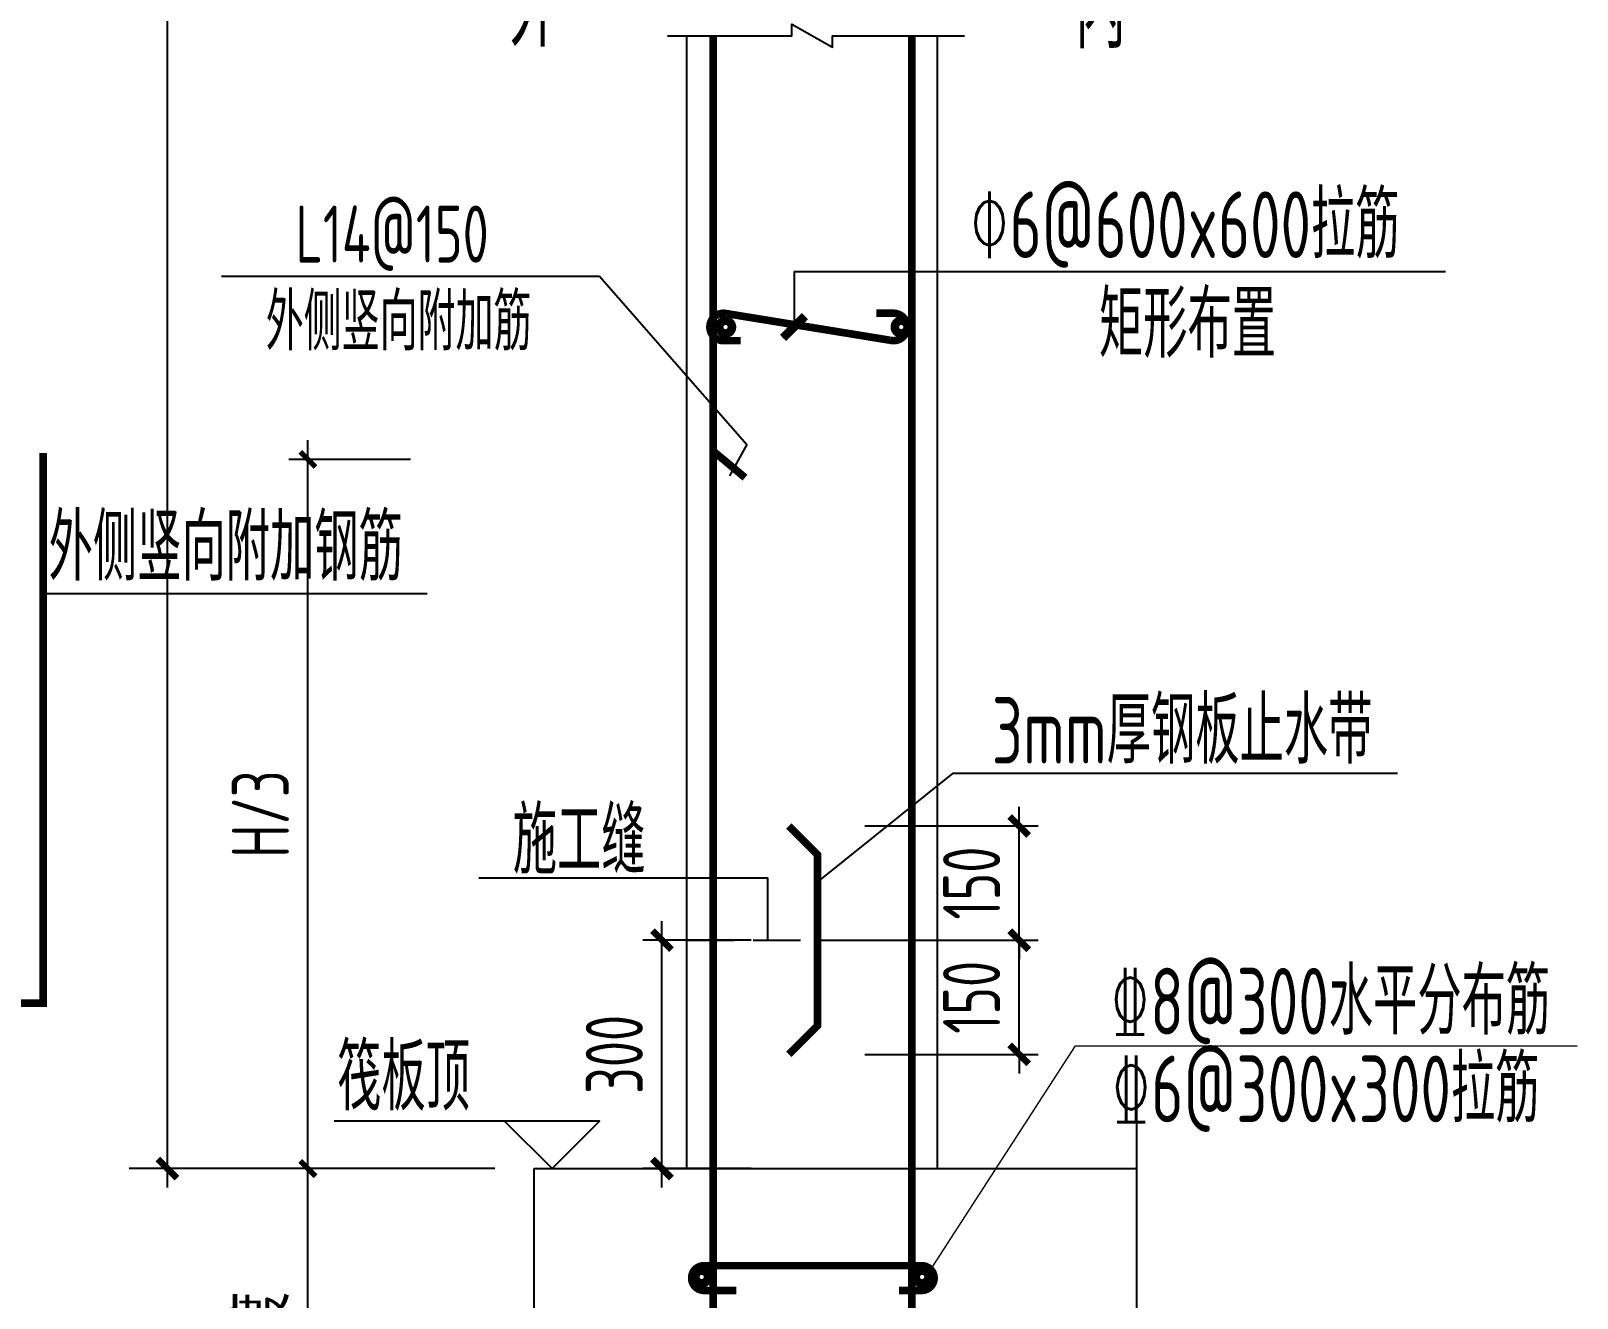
# Model space of a CAD drawing. Extents: x -1712635 to -854203, y -534641 to -21985.
# Drawn here: x -1308601 to -1300475, y -104939 to -98282 of the extents above; entities that cross this region are included whole.
import ezdxf

# ---------------------------------------------------------------- set-up
doc = ezdxf.new("R2010")
doc.units = 0
doc.header["$LTSCALE"] = 1000
for name, pattern in [('CONTINOUS', [0]), ('DASH', [0.35, 0.25, -0.1]), ('DASHED', [0.75, 0.5, -0.25])]:
    doc.linetypes.add(name, pattern=pattern)
doc.layers.get('0').update_dxf_attribs({"linetype": 'CONTINUOUS'})
doc.layers.get('Defpoints').update_dxf_attribs({"linetype": 'CONTINUOUS'})
for name, color, linetype in [('DIM', 2, 'CONTINUOUS'), ('REIN', 6, 'CONTINUOUS'), ('S-B板配筋号', 7, 'CONTINUOUS'), ('SBG', 7, 'CONTINUOUS'), ('THIN', 7, 'CONTINUOUS'), ('中粗1', 4, 'CONTINUOUS'), ('标注', 142, 'CONTINUOUS'), ('结构', 7, 'DASHED')]:
    doc.layers.add(name, color=color, linetype=linetype)
doc.layers.add('说明文字', color=7, linetype='CONTINUOUS', lineweight=18)
doc.styles.add('TSSD_DIMENSION', font='Tssdeng.shx', dxfattribs={"width": 0.7, "bigfont": 'tssdchn.shx'})
doc.dimstyles.new('TSSD_100_100$0', dxfattribs={"dimtxt": 300, "dimasz": 80, "dimexe": 100, "dimexo": 250, "dimgap": 100, "dimtad": 1, "dimdec": 0, "dimzin": 0, "dimdsep": 46, "dimtxsty": 'TSSD_DIMENSION', "dimblk": 'ARCHTICK', "dimcen": 0, "dimdle": 100, "dimclrd": 3, "dimclre": 3, "dimclrt": 7, "dimadec": 0, "dimazin": 0, "dimtfac": 1, "dimtdec": 0, "dimtix": 1, "dimtmove": 2, "dimatfit": 3, "dimldrblk": 'ARCHTICK', "dimfxl": 0, "dimtolj": 1, "dimtzin": 0, "dimarcsym": 0})
doc.dimstyles.new('TSSD_25_100', dxfattribs={"dimtxt": 300, "dimasz": 100, "dimexe": 100, "dimexo": 250, "dimgap": 100, "dimtad": 1, "dimdec": 0, "dimlfac": 0.25, "dimzin": 0, "dimdsep": 46, "dimtxsty": 'TSSD_DIMENSION', "dimblk": 'ARCHTICK', "dimcen": 0, "dimdle": 100, "dimclrt": 7, "dimadec": 0, "dimazin": 0, "dimtfac": 1, "dimtdec": 0, "dimtix": 1, "dimtmove": 2, "dimatfit": 3, "dimldrblk": 'ARCHTICK', "dimfxl": 0, "dimtolj": 1, "dimtzin": 0, "dimarcsym": 0})
doc.dimstyles.new('XXB', dxfattribs={"dimtxt": 250, "dimasz": 100, "dimexe": 200, "dimexo": 250, "dimgap": 100, "dimtad": 1, "dimzin": 0, "dimdsep": 46, "dimtxsty": 'Standard', "dimblk": 'ARCHTICK', "dimcen": 0, "dimdle": 100, "dimclrd": 3, "dimclre": 3, "dimclrt": 7, "dimadec": 0, "dimazin": 0, "dimtfac": 1, "dimtix": 1, "dimtmove": 2, "dimatfit": 3, "dimldrblk": 'ARCHTICK', "dimfxl": 0, "dimtolj": 1, "dimtzin": 0, "dimarcsym": 0})

# ---------------------------------------------------------------- blocks, each defined once
blk = doc.blocks.new('_ArchTick')
at = {"color": 0, "const_width": 0.35}
blk.add_lwpolyline([(-0.5, -0.5), (0.5, 0.5)], dxfattribs=at)
blk = doc.blocks.new('*D2588')
at = {"layer": 'Defpoints', "color": 0}
for p in [(-25819, -173701.9), (-25029.3, -173701.9), (-25029.3, -177428.1)]:
    blk.add_point(p, dxfattribs=at)
at = {"layer": 'DIM', "color": 3, "lineweight": -2}
for p, q in [((-25819, -177528.1), (-25819, -173601.9)), ((-25279.3, -173701.9), (-25919, -173701.9)), ((-25279.3, -177428.1), (-25919, -177428.1))]:
    blk.add_line(p, q, dxfattribs=at)
at = {"layer": 'DIM', "color": 3, "lineweight": -2, "xscale": 80, "yscale": 80, "zscale": 80}
for p, rotation in [((-25819, -173701.9), 90), ((-25819, -177428.1), 270)]:
    blk.add_blockref('_ArchTick', p, dxfattribs=dict(at, rotation=rotation))
at = {"layer": 'DIM', "color": 7, "insert": (-26069, -175565), "char_height": 300, "attachment_point": 5, "rotation": 90, "style": 'TSSD_DIMENSION'}
blk.add_mtext('\\A1;H/3', dxfattribs=at)
blk = doc.blocks.new('*D2590')
at = {"layer": 'Defpoints', "color": 0}
for p in [(-26557.6, -166258.9), (-23772.2, -166258.9), (-24536.1, -177428.1)]:
    blk.add_point(p, dxfattribs=at)
at = {"layer": 'DIM', "color": 0, "lineweight": -2}
blk.add_line((-26557.6, -177528.1), (-26557.6, -166158.9), dxfattribs=at)
at = {"layer": 'DIM', "color": 3, "lineweight": -2}
for p, q in [((-24072.2, -166258.9), (-26757.6, -166258.9)), ((-24836.1, -177428.1), (-26757.6, -177428.1))]:
    blk.add_line(p, q, dxfattribs=at)
at = {"layer": 'DIM', "color": 0, "lineweight": -2, "xscale": 100, "yscale": 100, "zscale": 100}
for p, rotation in [((-26557.6, -166258.9), 90), ((-26557.6, -177428.1), 270)]:
    blk.add_blockref('_ArchTick', p, dxfattribs=dict(at, rotation=rotation))
blk = doc.blocks.new('ArchTick')
at = {"color": 0, "linetype": 'ByBlock', "lineweight": -2, "const_width": 0.075}
blk.add_lwpolyline([(-0.25, -0.25), (0.25, 0.25)], dxfattribs=at)
blk = doc.blocks.new('*D2591')
at = {"layer": 'Defpoints', "color": 0}
for p in [(-23958.5, -176228.1), (-23239, -176228.1), (-23239, -177428.1)]:
    blk.add_point(p, dxfattribs=at)
at = {"layer": 'DIM', "color": 0, "lineweight": -2}
for p, q in [((-23958.5, -177528.1), (-23958.5, -176128.1)), ((-23489, -176228.1), (-24058.5, -176228.1)), ((-23489, -177428.1), (-24058.5, -177428.1))]:
    blk.add_line(p, q, dxfattribs=at)
at = {"layer": 'DIM', "color": 0, "lineweight": -2, "xscale": 100, "yscale": 100, "zscale": 100}
for p, rotation in [((-23958.5, -176228.1), 90), ((-23958.5, -177428.1), 270)]:
    blk.add_blockref('_ArchTick', p, dxfattribs=dict(at, rotation=rotation))
at = {"layer": 'DIM', "color": 7, "insert": (-24208.5, -176828.1), "char_height": 300, "attachment_point": 5, "rotation": 90, "style": 'TSSD_DIMENSION'}
blk.add_mtext('\\A1;300', dxfattribs=at)
blk = doc.blocks.new('*D2592')
at = {"layer": 'Defpoints', "color": 0}
for p in [(-23141.5, -176228.1), (-22080.9, -176228.1), (-23141.5, -176828.1)]:
    blk.add_point(p, dxfattribs=at)
at = {"layer": 'DIM', "color": 0, "lineweight": -2}
for p, q in [((-22080.9, -176228.1), (-22080.9, -176128.1)), ((-22891.5, -176228.1), (-21980.9, -176228.1)), ((-22080.9, -176828.1), (-22080.9, -176228.1)), ((-22891.5, -176828.1), (-21980.9, -176828.1)), ((-22080.9, -176828.1), (-22080.9, -176928.1))]:
    blk.add_line(p, q, dxfattribs=at)
at = {"layer": 'DIM', "color": 0, "lineweight": -2, "xscale": 100, "yscale": 100, "zscale": 100}
for p, rotation in [((-22080.9, -176228.1), 270), ((-22080.9, -176828.1), 90)]:
    blk.add_blockref('_ArchTick', p, dxfattribs=dict(at, rotation=rotation))
at = {"layer": 'DIM', "color": 7, "insert": (-22330.9, -176528.1), "char_height": 300, "attachment_point": 5, "rotation": 90, "style": 'TSSD_DIMENSION'}
blk.add_mtext('\\A1;150', dxfattribs=at)
blk = doc.blocks.new('*D2593')
at = {"layer": 'Defpoints', "color": 0}
for p in [(-23141.5, -175628.1), (-22080.9, -175628.1), (-23141.5, -176228.1)]:
    blk.add_point(p, dxfattribs=at)
at = {"layer": 'DIM', "color": 0, "lineweight": -2}
for p, q in [((-22080.9, -175628.1), (-22080.9, -175528.1)), ((-22891.5, -175628.1), (-21980.9, -175628.1)), ((-22080.9, -176228.1), (-22080.9, -175628.1)), ((-22891.5, -176228.1), (-21980.9, -176228.1)), ((-22080.9, -176228.1), (-22080.9, -176328.1))]:
    blk.add_line(p, q, dxfattribs=at)
at = {"layer": 'DIM', "color": 0, "lineweight": -2, "xscale": 100, "yscale": 100, "zscale": 100}
for p, rotation in [((-22080.9, -175628.1), 270), ((-22080.9, -176228.1), 90)]:
    blk.add_blockref('_ArchTick', p, dxfattribs=dict(at, rotation=rotation))
at = {"layer": 'DIM', "color": 7, "insert": (-22330.9, -175928.1), "char_height": 300, "attachment_point": 5, "rotation": 90, "style": 'TSSD_DIMENSION'}
blk.add_mtext('\\A1;150', dxfattribs=at)
blk = doc.blocks.new('*D2596')
at = {"layer": 'Defpoints', "color": 0}
for p in [(-25819, -177428.1), (-25029.3, -177428.1), (-25029.3, -179523.9)]:
    blk.add_point(p, dxfattribs=at)
at = {"layer": 'DIM', "color": 3, "lineweight": -2}
for p, q in [((-25819, -179623.9), (-25819, -177328.1)), ((-25279.3, -177428.1), (-25919, -177428.1)), ((-25279.3, -179523.9), (-25919, -179523.9))]:
    blk.add_line(p, q, dxfattribs=at)
at = {"layer": 'DIM', "color": 3, "lineweight": -2, "xscale": 80, "yscale": 80, "zscale": 80}
for p, rotation in [((-25819, -177428.1), 90), ((-25819, -179523.9), 270)]:
    blk.add_blockref('_ArchTick', p, dxfattribs=dict(at, rotation=rotation))
at = {"layer": 'DIM', "color": 7, "insert": (-26069, -178476), "char_height": 300, "attachment_point": 5, "rotation": 90, "style": 'TSSD_DIMENSION'}
blk.add_mtext('\\A1;筏板厚度', dxfattribs=at)
blk = doc.blocks.new('20210729.23145802')
at = {"layer": 'DIM', "const_width": 45}
blk.add_lwpolyline([(-23207.068, -172949.069), (-23321.619, -173063.621)], dxfattribs=at)
at = {"layer": 'REIN', "elevation": 0}
for points in [[(-23689.758, -171476.141, 40, 40, 0), (-23689.758, -171653.922, 40, 40, 0), (-23689.758, -179392.906, 30, 30, 0), (-24013.098, -179392.906, 30, 30, 0)], [(-22644.858, -171476.141, 40, 40, 0), (-22644.858, -171743.143, 40, 40, 0), (-22644.858, -179379.352, 30, 30, 0), (-22294.39, -179379.352, 30, 30, 0)]]:
    blk.add_lwpolyline(points, format="xyseb", dxfattribs=at)
at = {"layer": 'REIN', "linetype": 'ByBlock', "const_width": 40}
for points in [[(-22831.498, -172934.345), (-22741.498, -172934.345, -1.13505099), (-22759.498, -173076.059), (-23616.443, -172936.631, 1.13505099), (-23634.443, -173078.345), (-23544.443, -173078.345)], [(-22712.883, -178068.031), (-22592.883, -178068.031, 1), (-22592.883, -177938.031), (-23737.311, -177938.031, 1), (-23737.311, -178068.031), (-23566.997, -178068.031)]]:
    blk.add_lwpolyline(points, format="xyb", dxfattribs=at)
at = {"layer": 'REIN', "linetype": 'ByBlock', "const_width": 67.2}
for points in [[(-23624.132, -172984.432, 1), (-23624.132, -173029.792, 1)], [(-22700.9, -172984.432, 1), (-22700.9, -173029.792, 1)], [(-23749.431, -177974.371, 1), (-23749.431, -178019.731, 1)], [(-22590.885, -177974.371, 1), (-22590.885, -178019.731, 1)]]:
    blk.add_lwpolyline(points, format="xyb", close=True, dxfattribs=at)
at = {"layer": 'REIN', "linetype": 'ByBlock', "const_width": 40}
for points in [[(-23689.758, -173657.663), (-23521.958, -173797.702)], [(-27210.703, -173668.699), (-27210.703, -173757.59), (-27210.703, -176559.01), (-27575.307, -176559.01)], [(-23291.486, -176828.15), (-23141.486, -176678.15), (-23141.486, -175778.149), (-23291.486, -175628.148)]]:
    blk.add_lwpolyline(points, dxfattribs=at)
at = {"layer": 'SBG', "elevation": 0}
blk.add_lwpolyline([(-24786.099, -177178.149), (-24536.099, -177428.149), (-24286.099, -177178.149), (-25681.804, -177178.149)], dxfattribs=at)
at = {"layer": 'THIN'}
blk.add_lwpolyline([(-21464.795, -177148.149), (-21464.795, -178346.017), (-21244.795, -178416.017), (-21684.795, -178536.017), (-21464.795, -178606.017), (-21464.795, -179987.976)], dxfattribs=at)
at = {"layer": '中粗1', "linetype": 'ByBlock'}
for p, q in [((-23829.328, -171476.141), (-23829.328, -177428.149)), ((-22509.847, -177428.149), (-22509.847, -171476.141))]:
    blk.add_line(p, q, dxfattribs=at)
blk.add_lwpolyline([(-24629.22, -177428.149), (-21464.795, -177428.149), (-21464.795, -179523.884), (-24629.22, -179523.884)], close=True, dxfattribs=at)
at = {"layer": '标注', "linetype": 'CONTINOUS'}
for p, q in [((-26272.725, -172739.096), (-24286.656, -172739.096)), ((-24286.656, -172739.096), (-23512.619, -173623.912)), ((-23264.343, -172714.79), (-19840.302, -172714.79)), ((-23264.343, -172714.79), (-23264.343, -173006.345)), ((-23321.619, -173063.621), (-23207.068, -172949.069)), ((-23512.619, -173623.912), (-23603.214, -173788.593)), ((-27210.703, -174406.958), (-25191.746, -174406.958)), ((-22432.077, -175351.892), (-23141.486, -175921.031)), ((-20093.148, -175351.892), (-22432.077, -175351.892))]:
    blk.add_line(p, q, dxfattribs=at)
blk.add_lwpolyline([(-23401.288, -176228.149), (-23401.288, -175902.515), (-24921.415, -175902.515)], dxfattribs=at)
at = {"layer": '结构', "linetype": 'DASH'}
blk.add_line((-23829.328, -176228.149), (-22509.847, -176228.149), dxfattribs=at)
at = {"layer": '结构', "linetype": 'CONTINOUS'}
blk.add_lwpolyline([(-23929.321, -171476.141), (-23275.926, -171476.141), (-23275.926, -171416.141), (-23062.11, -171536.141), (-23062.11, -171476.141), (-22368.439, -171476.141)], dxfattribs=at)
at = {"layer": '说明文字', "color": 0}
for p, q in [((-22574.725, -178003.031), (-21785.362, -176782.802)), ((-21785.362, -176782.802), (-19148.908, -176782.802))]:
    blk.add_line(p, q, dxfattribs=at)
at = {"layer": '标注', "color": 0, "linetype": 'CONTINOUS', "style": 'TSSD_DIMENSION', "width": 0.7}
blk.add_text('筏板顶', height=350, dxfattribs=at).set_placement((-25665.005, -177122.697, 0))
at = {"layer": '说明文字', "color": 0, "style": 'TSSD_DIMENSION', "width": 0.7}
for s, height, p in [('外', 400, (-24758.538, -171534.968)), ('内', 400, (-21785.961, -171540.899)), ('\x826@600x600拉筋', 350, (-22341.791, -172644.222)), ('L14@150', 300, (-25884.677, -172668.332)), ('外侧竖向附加筋', 300, (-26040.569, -173129.415)), ('矩形布置', 350, (-21661.768, -173167.484)), ('外侧竖向附加钢筋', 350, (-27181.485, -174338.8)), ('3mm厚钢板止水带', 350, (-22224.91, -175300.737)), ('施工缝', 350, (-24742.417, -175878.816)), ('\x848@300水平分布筋', 350, (-21602.432, -176723.8)), ('\x846@300x300拉筋', 350, (-21596.904, -177184.313))]:
    blk.add_text(s, height=height, dxfattribs=at).set_placement(p)
at = {"layer": 'DIM'}
dim = blk.add_linear_dim(base=(-26557.646, -166258.875, 0), p1=(-24536.099, -177428.149, 0), p2=(-23772.207, -166258.875, 0), angle=90, text='H', dimstyle='XXB', override={"dimtxt": 300, "dimexo": 300, "dimblk1": 'ARCHTICK', "dimblk2": 'ARCHTICK', "dimclrd": 0, "dimtmove": 2, "dimatfit": 3}, dxfattribs=at)
dim.commit()
dim.dimension.update_dxf_attribs({"geometry": '*D2590', "text_midpoint": (-26557.646, -171843.512, 0)})
dim = blk.add_aligned_dim(p1=(-25029.328, -177428.149), p2=(-25029.328, -173701.914), distance=789.678, text='H/3', dimstyle='TSSD_100_100$0', dxfattribs=at)
dim.commit()
dim.dimension.update_dxf_attribs({"geometry": '*D2588', "text_midpoint": (-26069.006, -175565.032)})
for base, p1, p2, picture, middle in [((-22080.918, -175628.148, 0), (-23141.486, -176228.149, 0), (-23141.486, -175628.148, 0), '*D2593', (-22330.918, -175928.149, 0)), ((-23958.503, -176228.149, 0), (-23239.048, -177428.149, 0), (-23239.048, -176228.149, 0), '*D2591', (-24208.503, -176828.149, 0)), ((-22080.918, -176228.149, 0), (-23141.486, -176828.15, 0), (-23141.486, -176228.149, 0), '*D2592', (-22330.918, -176528.149, 0))]:
    dim = blk.add_linear_dim(base=base, p1=p1, p2=p2, angle=90, dimstyle='TSSD_25_100', dxfattribs=at)
    dim.commit()
    dim.dimension.update_dxf_attribs({"geometry": picture, "text_midpoint": middle})
dim = blk.add_linear_dim(base=(-25819.006, -177428.149, 0), p1=(-25029.328, -179523.884, 0), p2=(-25029.328, -177428.149, 0), angle=90, text='筏板厚度', dimstyle='TSSD_100_100$0', dxfattribs=at)
dim.commit()
dim.dimension.update_dxf_attribs({"geometry": '*D2596', "text_midpoint": (-26069.006, -178476.017, 0)})

msp = doc.modelspace()

# ---------------------------------------------------------------- block references
at = {"layer": 'S-B板配筋号'}
msp.add_blockref('20210729.23145802', (-1281326.09, 73168.86), dxfattribs=at)

doc.saveas('drawing.dxf')
